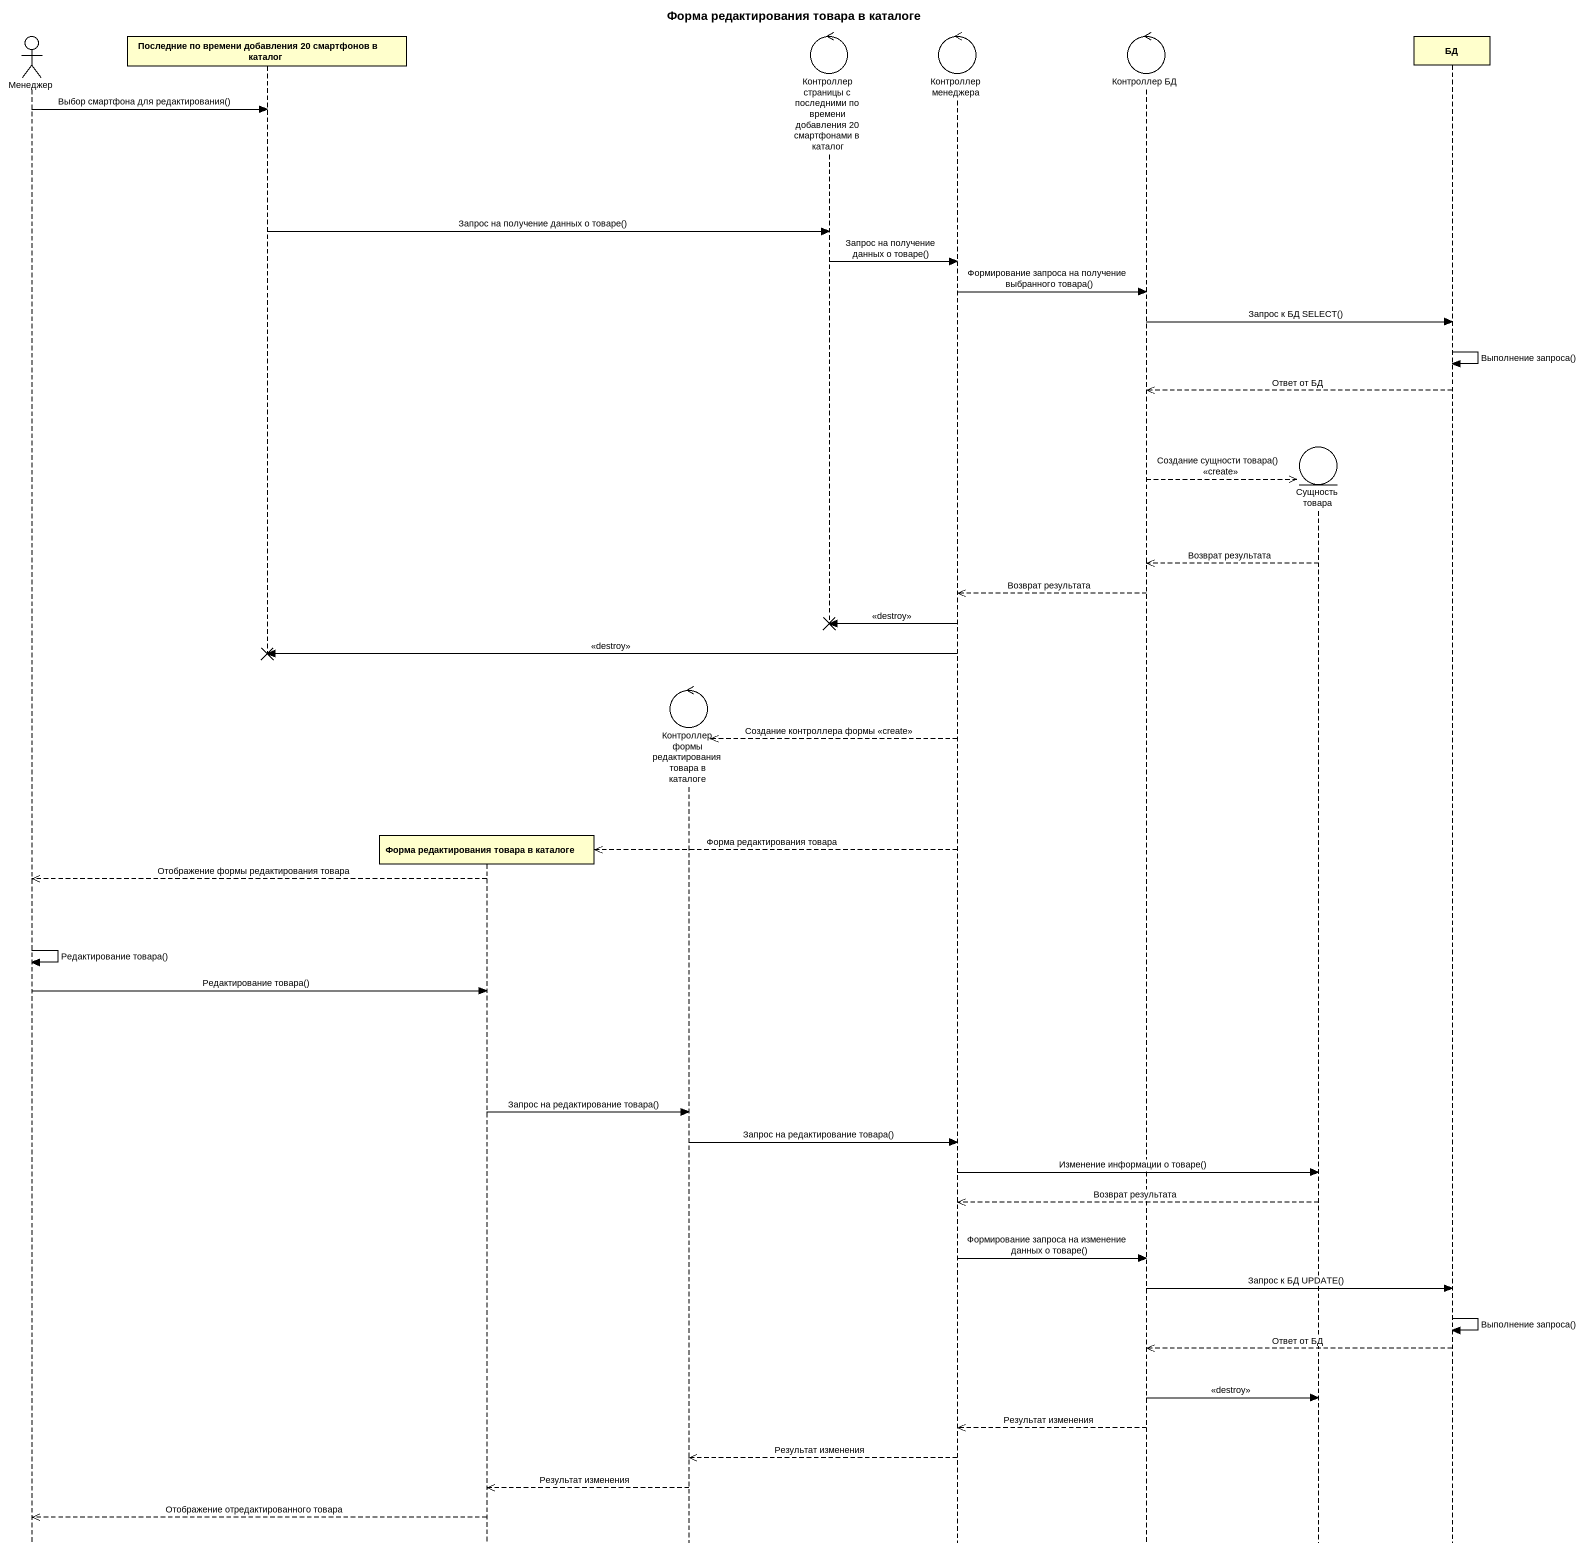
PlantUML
@startuml
title Форма редактирования товара в каталоге
hide footbox
actor Менеджер
participant "Последние по времени добавления 20 смартфонов в каталог" as Последние_по_времени
participant "Форма редактирования товара в каталоге" as Форма_редактирования_товара
control "Контроллер формы редактирования товара в каталоге" as Контроллер_формы
control "Контроллер страницы с последними по времени добавления 20 смартфонами в каталог" as Контроллер_страницы_с
control "Контроллер менеджера" as Контроллер_менеджера
control "Контроллер БД" as Контроллер_БД
entity "Сущность товара" as Сущность_товара
participant БД

Менеджер -> Последние_по_времени : Выбор смартфона для редактирования()
Последние_по_времени -> Контроллер_страницы_с : Запрос на получение данных о товаре()
Контроллер_страницы_с -> Контроллер_менеджера : Запрос на получение данных о товаре()
Контроллер_менеджера -> Контроллер_БД : Формирование запроса на получение выбранного товара()
Контроллер_БД -> БД : Запрос к БД SELECT()
БД -> БД : Выполнение запроса()
БД -->> Контроллер_БД : Ответ от БД
Контроллер_БД -->> Сущность_товара ** : Создание сущности товара() <<create>>
Сущность_товара -->> Контроллер_БД : Возврат результата
Контроллер_БД -->> Контроллер_менеджера : Возврат результата
Контроллер_менеджера -> Контроллер_страницы_с !! : <<destroy>>
Контроллер_менеджера -> Последние_по_времени !! : <<destroy>>
Контроллер_менеджера -->> Контроллер_формы ** : Создание контроллера формы <<create>>
Контроллер_менеджера -->> Форма_редактирования_товара ** : Форма редактирования товара
Форма_редактирования_товара -->> Менеджер : Отображение формы редактирования товара
Менеджер -> Менеджер : Редактирование товара()
Менеджер -> Форма_редактирования_товара : Редактирование товара()
Форма_редактирования_товара -> Контроллер_формы : Запрос на редактирование товара()
Контроллер_формы -> Контроллер_менеджера : Запрос на редактирование товара()
Контроллер_менеджера -> Сущность_товара : Изменение информации о товаре()
Сущность_товара -->> Контроллер_менеджера : Возврат результата
Контроллер_менеджера -> Контроллер_БД : Формирование запроса на изменение данных о товаре()
Контроллер_БД -> БД : Запрос к БД UPDATE()
БД -> БД : Выполнение запроса()
БД -->> Контроллер_БД : Ответ от БД
Контроллер_БД -> Сущность_товара : <<destroy>>
Контроллер_БД -->> Контроллер_менеджера : Результат изменения
Контроллер_менеджера -->> Контроллер_формы : Результат изменения
Контроллер_формы -->> Форма_редактирования_товара : Результат изменения
Форма_редактирования_товара -->> Менеджер : Отображение отредактированного товара
@enduml
